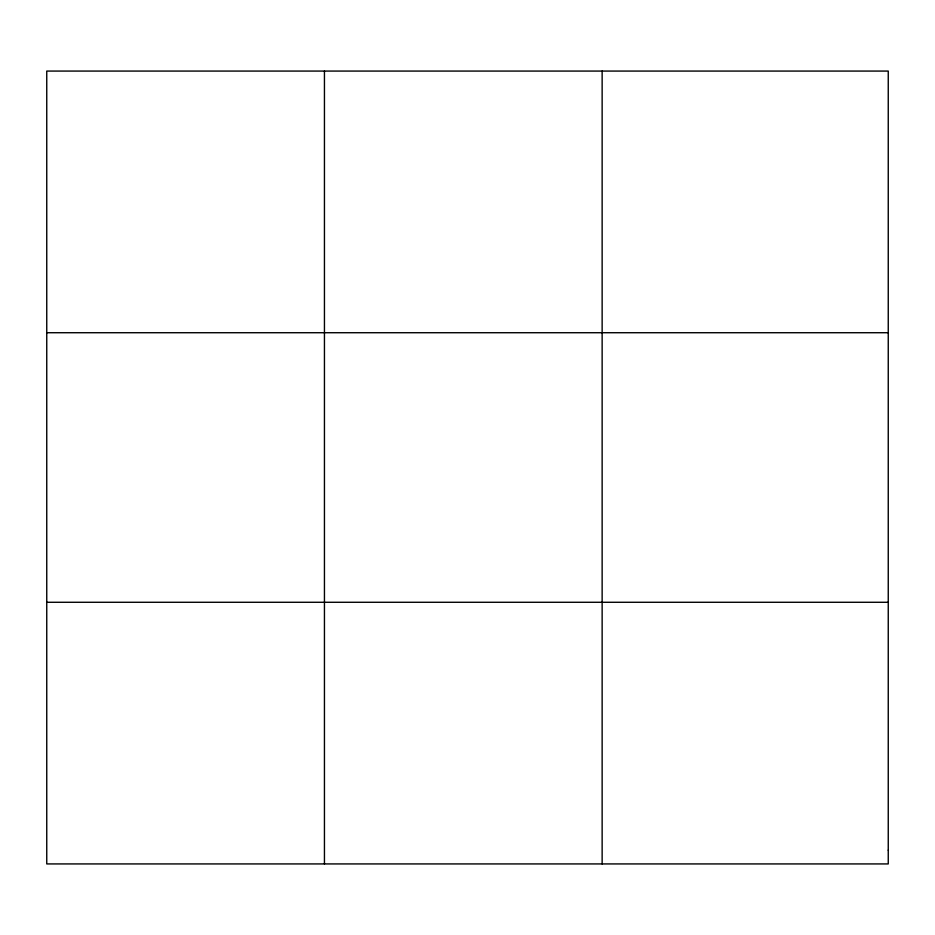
<?xml version="1.0" encoding="UTF-8"?>
<svg xmlns="http://www.w3.org/2000/svg" width="935" height="935" viewBox="0 0 935 935"><rect width="100%" height="100%" fill="white"/><g stroke="black" fill="none" stroke-linecap="round" stroke-linejoin="round"><path stroke-width="1.4" d="M324.445 71.072L324.445 863.928M602.14 71.072L602.14 863.928M46.75 332.72L888.25 332.72M46.75 602.28L888.25 602.28M888.25 850.149L888.25 863.928L46.75 863.928L46.75 71.072L888.25 71.072L888.25 850.149"/></g></svg>
